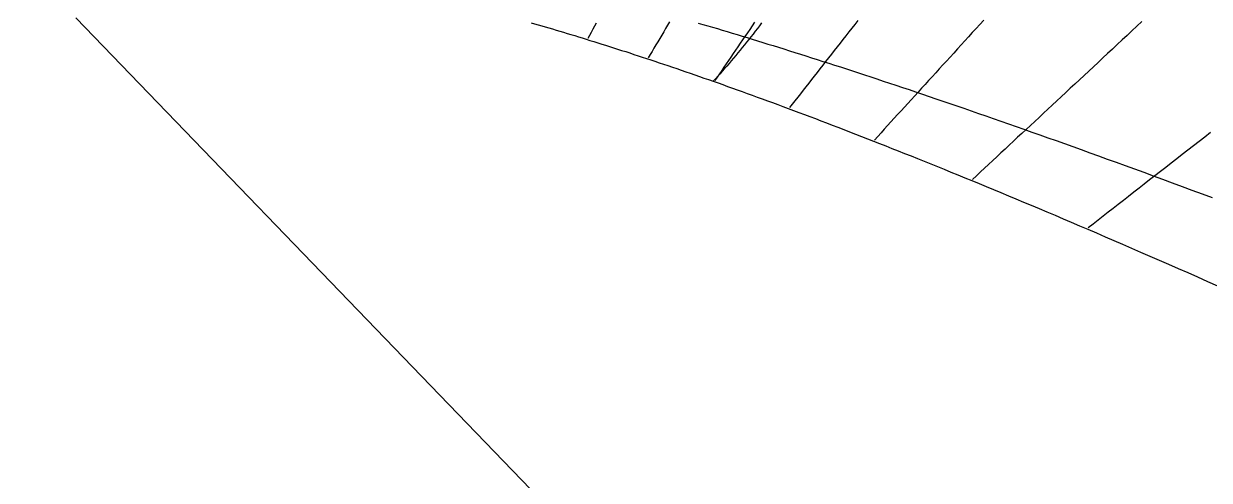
# Model space of a CAD drawing. Header units: millimetres. Extents: x -483 to 483, y -483 to 483.
# Drawn here: x -14.5 to 315.7, y -92.2 to 35 of the extents above; entities that cross this region are included whole.
import ezdxf

# ---------------------------------------------------------------- set-up
doc = ezdxf.new("R2010")
doc.units = ezdxf.units.MM
for name, color, linetype in [('ASR1', 4, 'Continuous'), ('CUT', 1, 'Continuous'), ('DECL', 30, 'Continuous'), ('HOUR', 7, 'Continuous'), ('HOUR15', 9, 'Continuous'), ('HOUR30', 8, 'Continuous'), ('QIBLA', 5, 'Continuous')]:
    doc.layers.add(name, color=color, linetype=linetype)

msp = doc.modelspace()

# ---------------------------------------------------------------- linework, layer by layer
at = {"layer": 'ASR1'}
msp.add_lwpolyline([(191.03, 35.24), (190.44, 34.46), (189.85, 33.68), (189.26, 32.91), (188.66, 32.14), (188.06, 31.38), (187.46, 30.61), (186.86, 29.86), (186.26, 29.1), (185.65, 28.36), (185.04, 27.61), (184.43, 26.87), (183.82, 26.13), (183.2, 25.4), (182.58, 24.67), (181.96, 23.95), (181.34, 23.23), (180.71, 22.51), (180.08, 21.8), (179.45, 21.09), (178.82, 20.39), (178.19, 19.69), (177.55, 18.99)], dxfattribs=at)
at = {"layer": 'CUT'}
for radius in [483.33, 423.33]:
    msp.add_circle((0, 0), radius, dxfattribs=at)
at = {"layer": 'DECL'}
for points in [[(126.81, 35.29), (127.8, 35.01), (128.79, 34.73), (129.78, 34.44), (130.78, 34.15), (131.78, 33.85), (132.8, 33.55), (133.81, 33.25), (134.84, 32.95), (135.86, 32.64), (136.9, 32.33), (137.94, 32.02), (138.98, 31.7), (140.04, 31.38), (141.1, 31.05), (142.16, 30.72), (143.23, 30.39), (144.31, 30.06), (145.4, 29.72), (146.49, 29.37), (147.59, 29.03), (148.69, 28.68), (149.8, 28.32), (150.92, 27.97), (152.05, 27.6), (153.18, 27.24), (154.32, 26.87), (155.47, 26.49), (156.63, 26.11), (157.79, 25.73), (158.97, 25.34), (160.15, 24.95), (161.34, 24.56), (162.53, 24.16), (163.74, 23.75), (164.95, 23.34), (166.17, 22.93), (167.4, 22.51), (168.64, 22.09), (169.89, 21.66), (171.15, 21.22), (172.41, 20.79), (173.69, 20.34), (174.98, 19.89), (176.27, 19.44), (177.58, 18.98), (178.89, 18.52), (180.22, 18.05), (181.55, 17.57), (182.9, 17.09), (184.26, 16.61), (185.62, 16.11), (187, 15.62), (188.39, 15.11), (189.79, 14.6), (191.2, 14.09), (192.63, 13.57), (194.06, 13.04), (195.51, 12.5), (196.97, 11.96), (198.44, 11.41), (199.93, 10.86), (201.43, 10.3), (202.94, 9.73), (204.46, 9.15), (206, 8.57), (207.55, 7.98), (209.12, 7.39), (210.7, 6.78), (212.29, 6.17), (213.9, 5.55), (215.53, 4.92), (217.17, 4.29), (218.82, 3.64), (220.49, 2.99), (222.18, 2.33), (223.88, 1.66), (225.6, 0.98), (227.34, 0.3), (229.09, -0.4), (230.86, -1.1), (232.65, -1.82), (234.46, -2.54), (236.28, -3.28), (238.13, -4.02), (239.99, -4.77), (241.88, -5.53), (243.78, -6.31), (245.7, -7.09), (247.65, -7.89), (249.61, -8.69), (251.6, -9.51), (253.61, -10.34), (255.64, -11.18), (257.69, -12.03), (259.77, -12.9), (261.87, -13.77), (264, -14.66), (266.15, -15.57), (268.32, -16.48), (270.52, -17.41), (272.75, -18.35), (275.01, -19.31), (277.29, -20.28), (279.6, -21.26), (281.93, -22.26), (284.3, -23.28), (286.7, -24.31), (289.12, -25.35), (291.58, -26.42), (294.07, -27.49), (296.59, -28.59), (299.15, -29.7), (301.74, -30.83), (304.36, -31.98), (307.02, -33.15), (309.72, -34.33), (312.45, -35.54), (315.22, -36.76), (318.03, -38)], [(173.38, 35.22), (174.7, 34.83), (176.03, 34.44), (177.36, 34.05), (178.71, 33.65), (180.07, 33.24), (181.44, 32.83), (182.82, 32.42), (184.21, 32), (185.61, 31.57), (187.02, 31.14), (188.45, 30.71), (189.88, 30.27), (191.33, 29.82), (192.79, 29.37), (194.27, 28.91), (195.75, 28.45), (197.25, 27.98), (198.76, 27.51), (200.29, 27.03), (201.82, 26.54), (203.38, 26.05), (204.94, 25.55), (206.52, 25.05), (208.12, 24.54), (209.72, 24.02), (211.35, 23.5), (212.99, 22.97), (214.64, 22.43), (216.31, 21.89), (218, 21.33), (219.7, 20.78), (221.42, 20.21), (223.15, 19.64), (224.91, 19.06), (226.68, 18.47), (228.46, 17.87), (230.27, 17.27), (232.09, 16.66), (233.94, 16.03), (235.8, 15.41), (237.68, 14.77), (239.58, 14.12), (241.5, 13.47), (243.45, 12.8), (245.41, 12.13), (247.39, 11.45), (249.4, 10.76), (251.43, 10.05), (253.48, 9.34), (255.55, 8.62), (257.65, 7.89), (259.78, 7.14), (261.92, 6.39), (264.09, 5.63), (266.29, 4.85), (268.52, 4.06), (270.77, 3.26), (273.04, 2.45), (275.35, 1.63), (277.68, 0.8), (280.04, -0.05), (282.44, -0.91), (284.86, -1.79), (287.31, -2.67), (289.8, -3.57), (292.31, -4.49), (294.86, -5.42), (297.45, -6.36), (300.07, -7.32), (302.72, -8.3), (305.41, -9.29), (308.14, -10.29), (310.9, -11.32), (313.7, -12.36), (316.55, -13.41)]]:
    msp.add_lwpolyline(points, dxfattribs=at)
at = {"layer": 'HOUR'}
for points in [[(144.95, 35.22), (144.5, 34.35), (144.04, 33.47), (143.59, 32.6), (143.13, 31.74), (142.68, 30.87)], [(252.9, 36.01), (251.83, 34.84), (250.78, 33.68), (249.72, 32.53), (248.68, 31.38), (247.64, 30.24), (246.61, 29.11), (245.58, 27.98), (244.56, 26.86), (243.54, 25.74), (242.53, 24.63), (241.52, 23.53), (240.52, 22.43), (239.53, 21.34), (238.54, 20.26), (237.56, 19.18), (236.58, 18.1), (235.6, 17.03), (234.64, 15.97), (233.67, 14.91), (232.71, 13.86), (231.76, 12.81), (230.81, 11.77), (229.86, 10.73), (228.92, 9.7), (227.99, 8.67), (227.06, 7.65), (226.13, 6.63), (225.2, 5.62), (224.29, 4.61), (223.37, 3.61), (222.46, 2.61)]]:
    msp.add_lwpolyline(points, dxfattribs=at)
at = {"layer": 'HOUR15'}
for points in [[(165.4, 35.51), (164.85, 34.59), (164.31, 33.67), (163.76, 32.75), (163.21, 31.84), (162.67, 30.92), (162.13, 30.02), (161.59, 29.11), (161.05, 28.21), (160.52, 27.31), (159.98, 26.41), (159.45, 25.52)], [(217.84, 35.9), (217, 34.83), (216.17, 33.78), (215.35, 32.72), (214.52, 31.67), (213.7, 30.63), (212.89, 29.59), (212.08, 28.56), (211.27, 27.53), (210.47, 26.5), (209.66, 25.48), (208.87, 24.47), (208.07, 23.45), (207.28, 22.45), (206.5, 21.45), (205.71, 20.45), (204.93, 19.45), (204.16, 18.46), (203.38, 17.48), (202.61, 16.5), (201.85, 15.52), (201.08, 14.55), (200.32, 13.58), (199.56, 12.61), (198.81, 11.65)], [(296.97, 35.65), (295.58, 34.35), (294.19, 33.06), (292.81, 31.77), (291.44, 30.5), (290.08, 29.23), (288.74, 27.97), (287.4, 26.72), (286.07, 25.48), (284.74, 24.25), (283.43, 23.02), (282.13, 21.81), (280.83, 20.6), (279.55, 19.4), (278.27, 18.21), (277, 17.02), (275.74, 15.85), (274.48, 14.68), (273.24, 13.51), (272, 12.36), (270.77, 11.21), (269.54, 10.07), (268.33, 8.94), (267.12, 7.81), (265.92, 6.69), (264.72, 5.57), (263.54, 4.47), (262.35, 3.37), (261.18, 2.27), (260.01, 1.18), (258.85, 0.1), (257.7, -0.98), (256.55, -2.05), (255.41, -3.11), (254.27, -4.17), (253.14, -5.23), (252.02, -6.28), (250.9, -7.32), (249.79, -8.36)]]:
    msp.add_lwpolyline(points, dxfattribs=at)
at = {"layer": 'HOUR30'}
for points in [[(189.07, 35.41), (188.4, 34.42), (187.73, 33.44), (187.06, 32.47), (186.4, 31.5), (185.74, 30.53), (185.08, 29.56), (184.43, 28.6), (183.78, 27.64), (183.13, 26.69), (182.48, 25.74), (181.83, 24.79), (181.19, 23.85), (180.55, 22.91), (179.91, 21.97), (179.27, 21.04), (178.64, 20.11), (178.01, 19.18)], [(316.08, 4.69), (314.48, 3.44), (312.9, 2.21), (311.32, 0.98), (309.76, -0.23), (308.2, -1.44), (306.66, -2.64), (305.13, -3.83), (303.61, -5.01), (302.1, -6.19), (300.6, -7.36), (299.11, -8.51), (297.63, -9.67), (296.16, -10.81), (294.7, -11.94), (293.25, -13.07), (291.81, -14.19), (290.38, -15.31), (288.95, -16.42), (287.54, -17.52), (286.13, -18.61), (284.74, -19.7), (283.35, -20.78), (281.97, -21.85)]]:
    msp.add_lwpolyline(points, dxfattribs=at)
at = {"layer": 'QIBLA'}
msp.add_lwpolyline([(0, 36.67), (311.67, -286.48)], dxfattribs=at)

doc.saveas('drawing.dxf')
